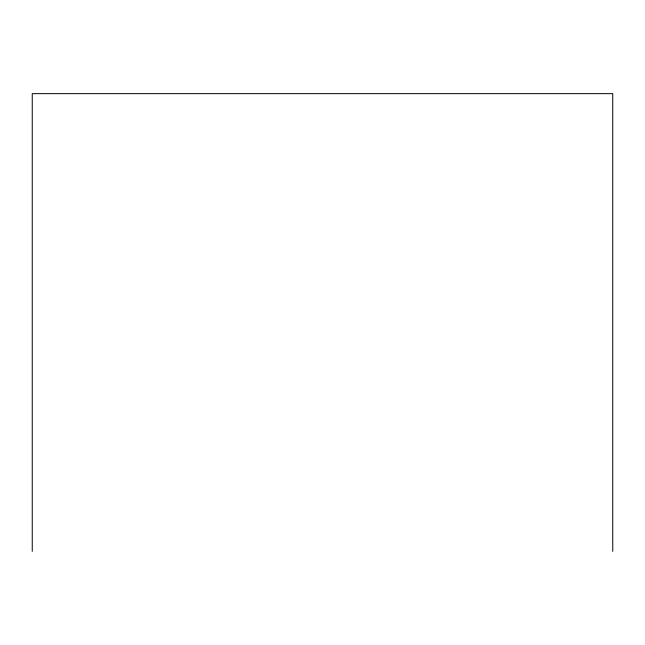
<?xml version="1.0" encoding="UTF-8"?>
<svg xmlns="http://www.w3.org/2000/svg" width="645" height="645" viewBox="0 0 645 645"><rect width="100%" height="100%" fill="white"/><g stroke="black" fill="none" stroke-linecap="round" stroke-linejoin="round"><path stroke-width="0.97" d="M612.75 551.346L612.75 93.654L32.25 93.654L32.25 551.346"/></g></svg>
